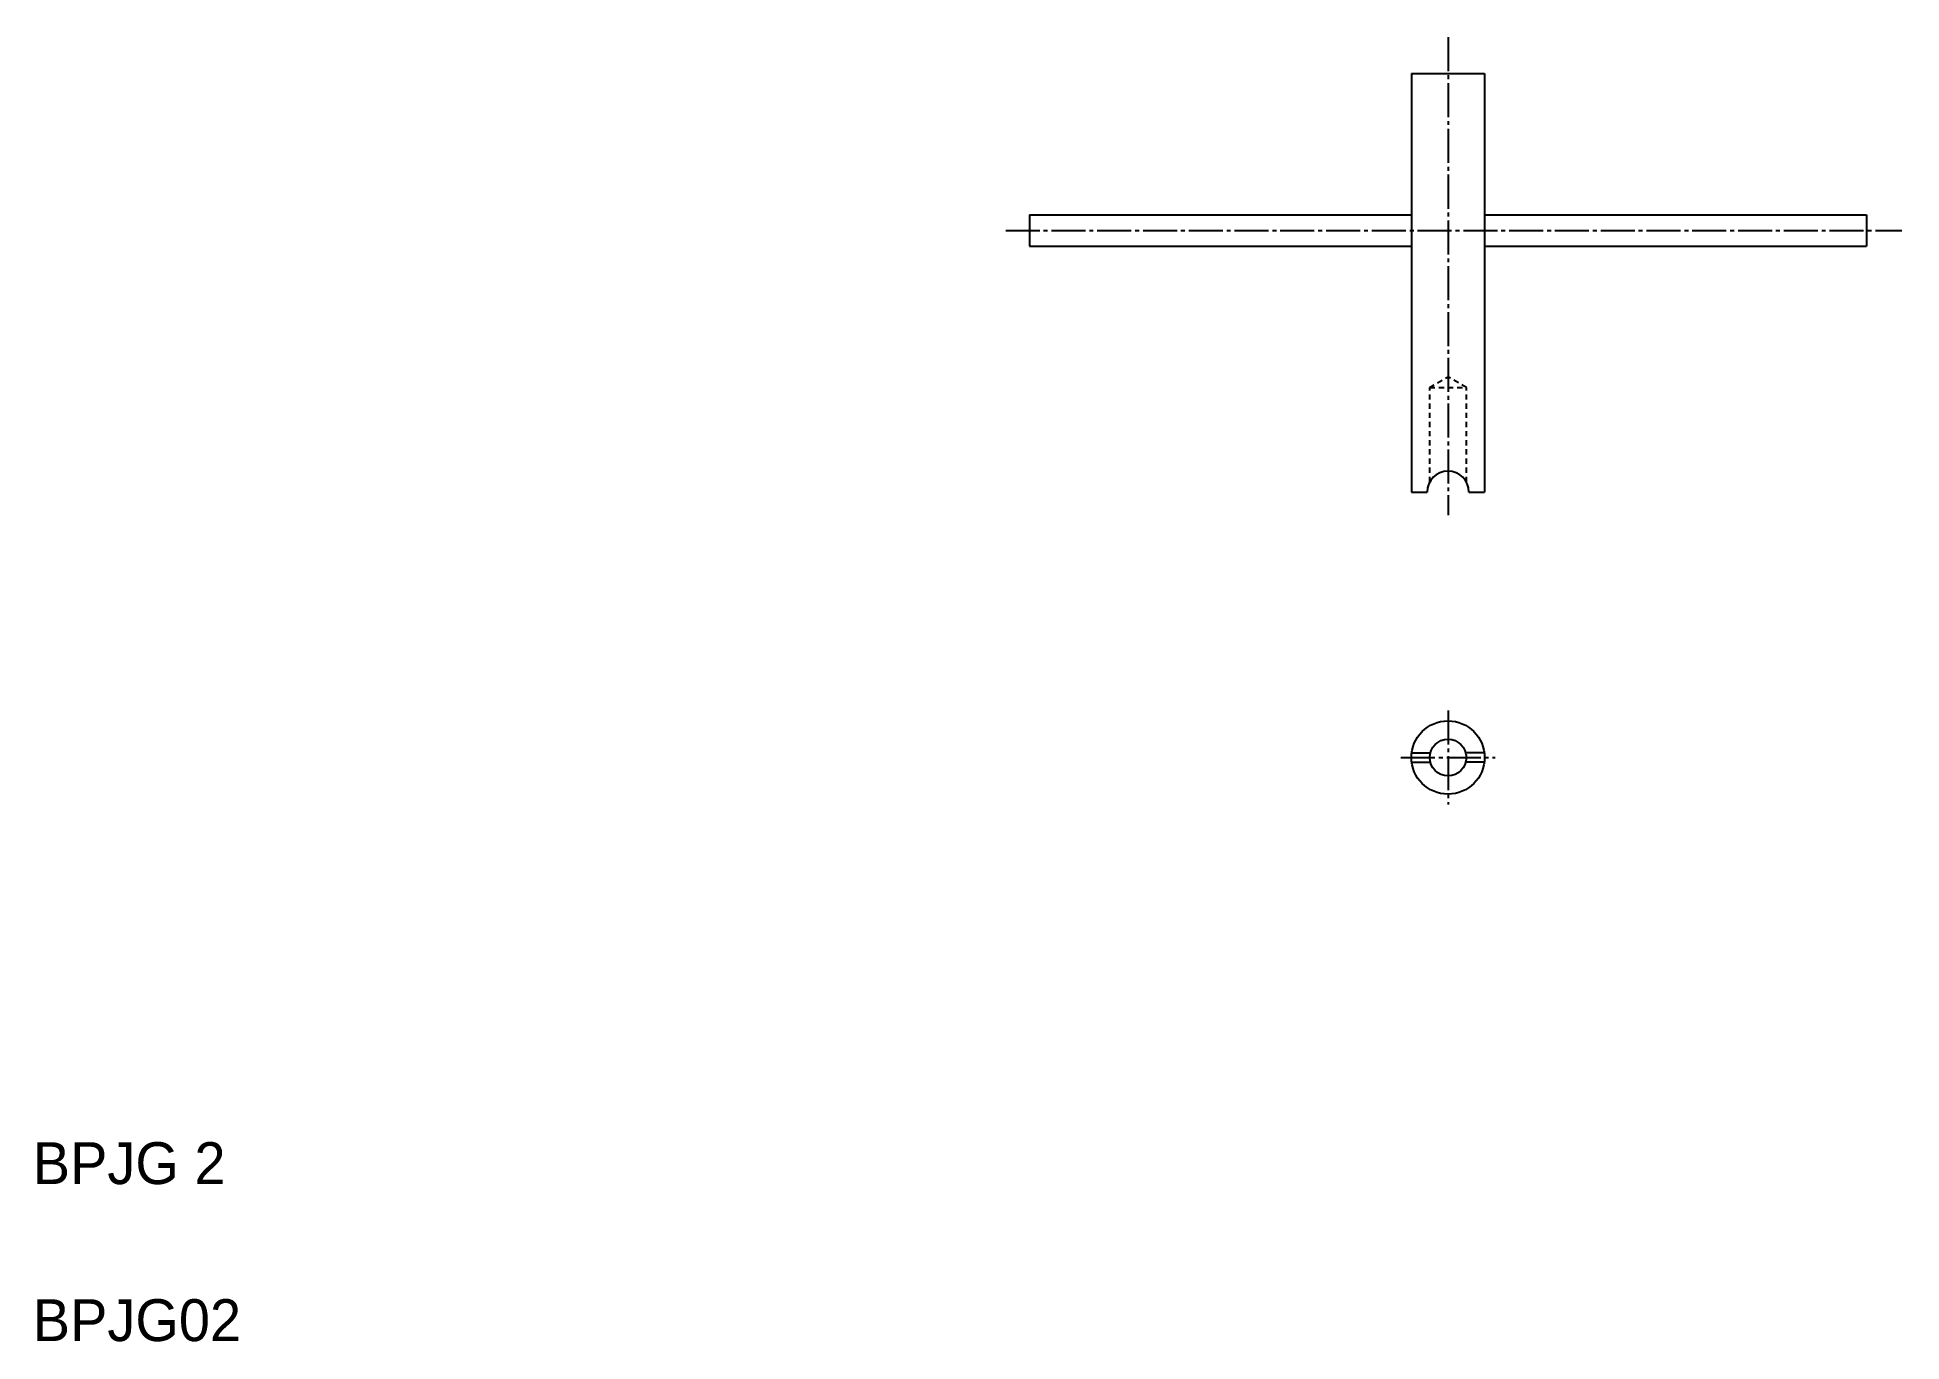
# Model space of a CAD drawing. Extents: x 10 to 189, y 10 to 135.
import ezdxf

# ---------------------------------------------------------------- set-up
doc = ezdxf.new("R2010")
doc.units = 0
doc.header["$LTSCALE"] = 0.25
doc.linetypes.add('CENTER', pattern=[17.5, 13, -1.5, 1.5, -1.5])
doc.linetypes.add('DASHED', pattern=[3.5, 2, -1.5])
doc.layers.get('0').update_dxf_attribs({"linetype": 'CONTINUOUS'})
doc.layers.add('CENTER', color=1, linetype='CENTER')

msp = doc.modelspace()

# ---------------------------------------------------------------- linework, layer by layer
for p, q in [((141.78, 131.11), (148.78, 131.11)), ((141.78, 131.11), (141.78, 91.11)), ((148.78, 131.11), (148.78, 91.11)), ((105.28, 117.61), (141.78, 117.61)), ((105.28, 117.61), (105.28, 114.61)), ((114.41, 117.61), (114.41, 117.61)), ((123.53, 117.61), (123.53, 117.61)), ((148.78, 117.61), (185.28, 117.61)), ((185.28, 117.61), (185.28, 114.61)), ((105.28, 114.61), (141.78, 114.61)), ((148.78, 114.61), (185.28, 114.61)), ((141.78, 91.11), (143.28, 91.11)), ((147.28, 91.11), (148.78, 91.11)), ((141.81, 66.2), (143.59, 66.2)), ((148.75, 66.2), (146.97, 66.2)), ((141.81, 65.3), (143.59, 65.3)), ((148.75, 65.3), (146.97, 65.3))]:
    msp.add_line(p, q)
at = {"color": 3, "linetype": 'DASHED'}
for p, q in [((143.53, 101.11), (145.28, 102.12)), ((147.03, 101.11), (145.28, 102.12)), ((143.53, 92.07), (143.53, 101.11)), ((143.53, 101.11), (147.03, 101.11)), ((147.03, 92.07), (147.03, 101.11))]:
    msp.add_line(p, q, dxfattribs=at)
for radius in [3.5, 1.75]:
    msp.add_circle((145.28, 65.75), radius)
msp.add_arc((145.28, 91.11), 2, 360, 180)
at = {"layer": 'CENTER', "color": 1, "linetype": 'CENTER'}
for p, q in [((145.28, 134.56), (145.28, 88.91)), ((103, 116.11), (188.64, 116.11)), ((145.28, 70.25), (145.28, 61.26)), ((140.78, 65.75), (149.78, 65.75))]:
    msp.add_line(p, q, dxfattribs=at)

# ---------------------------------------------------------------- texts
for s, p in [('BPJG 2', (10, 25)), ('BPJG02', (10, 10))]:
    msp.add_text(s, height=4).set_placement(p)

doc.saveas('drawing.dxf')
